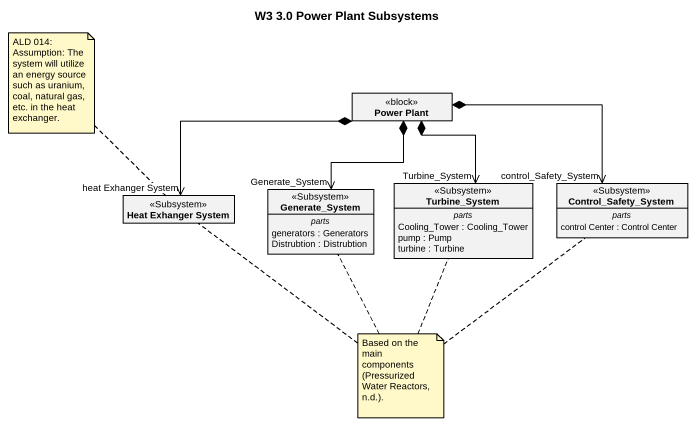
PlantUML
@startuml
title W3 3.0 Power Plant Subsystems
hide circle
hide empty members
class "Power Plant" as Power_Plant <<block>>
class "Heat Exhanger System" as Heat_Exhanger_System <<Subsystem>>
class Generate_System <<Subsystem>> {
  -- parts --
  generators : Generators
  Distrubtion : Distrubtion
}
class Turbine_System <<Subsystem>> {
  -- parts --
  Cooling_Tower : Cooling_Tower
  pump : Pump
  turbine : Turbine
}
class Control_Safety_System <<Subsystem>> {
  -- parts --
  control Center : Control Center
}
Power_Plant *-left-> "heat Exhanger System" Heat_Exhanger_System
Power_Plant *--> "Generate_System" Generate_System
Power_Plant *--> "Turbine_System" Turbine_System
Power_Plant *-right-> "control_Safety_System" Control_Safety_System
note top of Heat_Exhanger_System : ALD 014: Assumption: The system will utilize an energy source such as uranium, coal, natural gas, etc. in the heat exchanger.
note as N2
  Based on the main components (Pressurized Water Reactors, n.d.).
end note
N2 .. Heat_Exhanger_System
N2 .. Generate_System
N2 .. Turbine_System
N2 .. Control_Safety_System
@enduml
